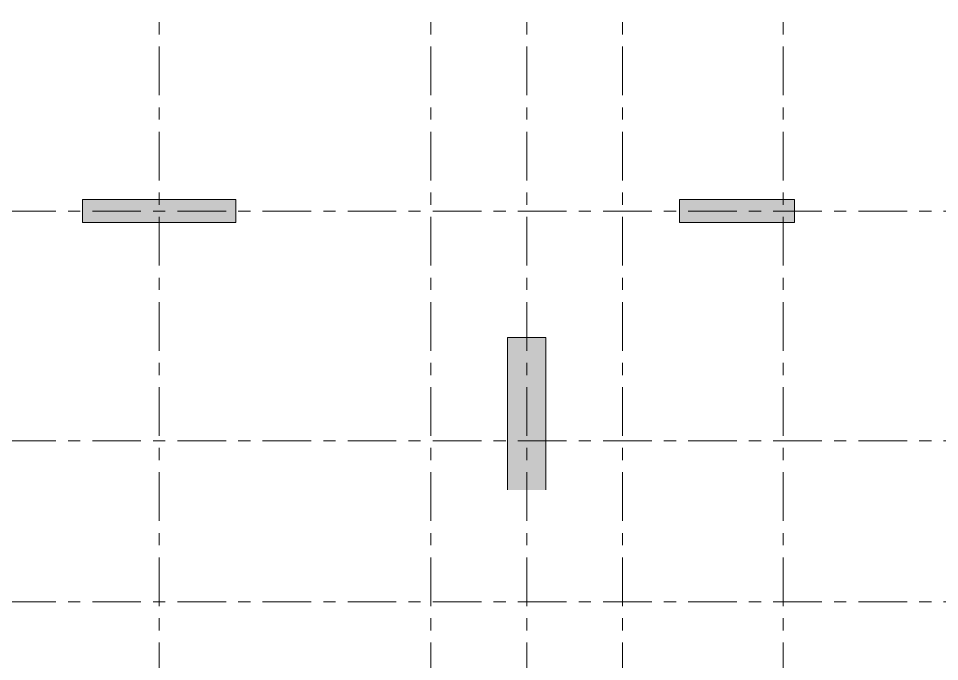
# Model space of a CAD drawing. Header units: millimetres. Extents: x -20201 to 105152, y -11216 to 48206.
# Drawn here: x 18064 to 30090, y 5570 to 13963 of the extents above; entities that cross this region are included whole.
import ezdxf

# ---------------------------------------------------------------- set-up
doc = ezdxf.new("R2010")
doc.units = ezdxf.units.MM
doc.linetypes.add('Grid Line', pattern=[22.225, 12.7, -3.175, 3.175, -3.175])
doc.layers.add('NET CAT', color=3, linetype='Continuous', lineweight=5)
doc.layers.add('TRUC', color=225, linetype='Continuous', lineweight=5)

# ---------------------------------------------------------------- blocks, each defined once
blk = doc.blocks.new('ALC1807-ASCENT PLAZA-KET CAU 1_rvt-1-MẶT BẰNG TẦNG 1')
at = {"layer": 'NET CAT'}
for points in [[(20901, 11300), (20901, 11600), (18901, 11600), (18901, 11300)], [(28197, 11300), (28197, 11600), (26697, 11600), (26697, 11300)], [(24451, 7810), (24951, 7810), (24951, 9800), (24451, 9800)]]:
    blk.add_hatch(color=7, dxfattribs=at).paths.add_polyline_path(points, flags=0)
at = {"layer": 'NET CAT', "color": 90, "lineweight": 13}
for p, q in [((20901, 11600), (18901, 11600)), ((18901, 11600), (18901, 11300)), ((20901, 11300), (20901, 11600)), ((28197, 11600), (26697, 11600)), ((26697, 11600), (26697, 11300)), ((28197, 11300), (28197, 11600)), ((18901, 11300), (20901, 11300)), ((26697, 11300), (28197, 11300)), ((24951, 9800), (24451, 9800)), ((24451, 9800), (24451, 7810)), ((24951, 7810), (24951, 9800))]:
    blk.add_line(p, q, dxfattribs=at)

msp = doc.modelspace()

# ---------------------------------------------------------------- linework, layer by layer
at = {"layer": 'TRUC', "linetype": 'Grid Line', "ltscale": 50}
for p, q in [((19900.5, 43599.9), (19900.5, -4500.1)), ((23450.5, 43599.9), (23450.5, -4500.1)), ((24700.5, 43599.9), (24700.5, -7167.6)), ((25950.5, 43599.9), (25950.5, -4500.1)), ((28050.5, 43599.9), (28050.5, -7167.6)), ((43000.5, 11449.9), (-12092.4, 11449.9)), ((43000.5, 8449.9), (-14407, 8449.9)), ((43000.5, 6349.9), (-12092.4, 6349.9))]:
    msp.add_line(p, q, dxfattribs=at)

# ---------------------------------------------------------------- block references
at = {"lineweight": 5}
msp.add_blockref('ALC1807-ASCENT PLAZA-KET CAU 1_rvt-1-MẶT BẰNG TẦNG 1', (0, 0), dxfattribs=at)

doc.saveas('drawing.dxf')
